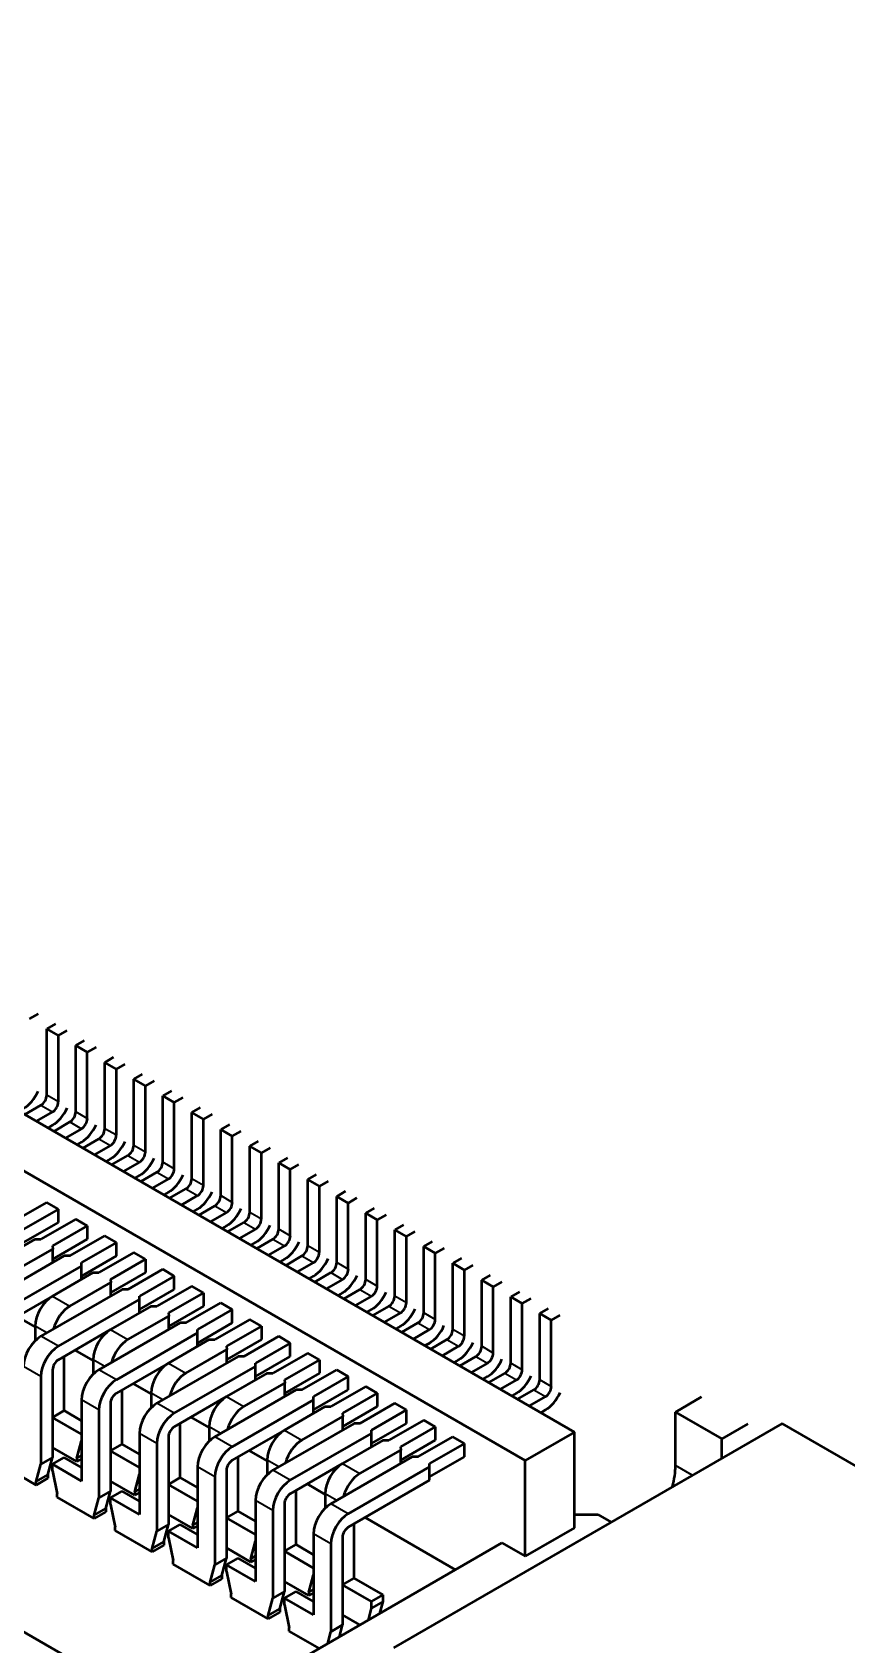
# Model space of a CAD drawing. Header units: millimetres. Extents: x 3100 to 5091, y 868 to 1900.
# Drawn here: x 3980.13 to 3990.06, y 1569.63 to 1589.29 of the extents above; entities that cross this region are included whole.
import ezdxf

# ---------------------------------------------------------------- set-up
doc = ezdxf.new("R2010")
doc.units = ezdxf.units.MM
doc.header["$LTSCALE"] = 1.8
doc.layers.add('외형선(ISO)', color=7, linetype='Continuous', lineweight=50)
doc.layers.add('좁은 외형선(ISO)', color=7, linetype='Continuous', lineweight=35)

msp = doc.modelspace()

# ---------------------------------------------------------------- linework, layer by layer
at = {"layer": '외형선(ISO)'}
for p, q in [((3986.74, 1572.221), (3957.183, 1589.286)), ((3956.582, 1588.939), (3986.139, 1571.874)), ((3953.577, 1585.057), (3982.568, 1568.318)), ((3980.199, 1577.32), (3980.093, 1577.259)), ((3980.412, 1577.198), (3980.305, 1577.137)), ((3980.305, 1576.328), (3980.305, 1577.137)), ((3980.447, 1577.055), (3980.305, 1577.137)), ((3980.447, 1577.055), (3980.553, 1577.116)), ((3980.447, 1576.247), (3980.447, 1577.055)), ((3980.659, 1576.933), (3980.765, 1576.994)), ((3980.659, 1576.124), (3980.659, 1576.933)), ((3980.8, 1576.851), (3980.659, 1576.933)), ((3980.907, 1576.912), (3980.8, 1576.851)), ((3980.8, 1576.043), (3980.8, 1576.851)), ((3981.119, 1576.79), (3981.013, 1576.728)), ((3981.013, 1575.92), (3981.013, 1576.728)), ((3981.154, 1576.647), (3981.013, 1576.728)), ((3981.154, 1576.647), (3981.26, 1576.708)), ((3981.154, 1575.839), (3981.154, 1576.647)), ((3981.366, 1576.524), (3981.472, 1576.586)), ((3981.366, 1575.716), (3981.366, 1576.524)), ((3981.508, 1576.443), (3981.366, 1576.524)), ((3981.614, 1576.504), (3981.508, 1576.443)), ((3981.508, 1575.634), (3981.508, 1576.443)), ((3981.826, 1576.381), (3981.72, 1576.32)), ((3981.72, 1575.512), (3981.72, 1576.32)), ((3981.861, 1576.238), (3981.72, 1576.32)), ((3980.235, 1576.206), (3980.037, 1576.092)), ((3980.376, 1576.124), (3980.178, 1576.01)), ((3981.861, 1576.238), (3981.967, 1576.3)), ((3981.861, 1575.43), (3981.861, 1576.238)), ((3982.073, 1576.116), (3982.179, 1576.177)), ((3980.376, 1575.961), (3980.319, 1575.928)), ((3980.39, 1575.887), (3980.588, 1576.002)), ((3982.073, 1575.308), (3982.073, 1576.116)), ((3982.215, 1576.034), (3982.073, 1576.116)), ((3982.321, 1576.096), (3982.215, 1576.034)), ((3982.215, 1575.226), (3982.215, 1576.034)), ((3982.533, 1575.973), (3982.427, 1575.912)), ((3980.73, 1575.92), (3980.532, 1575.806)), ((3980.673, 1575.724), (3980.73, 1575.757)), ((3980.942, 1575.798), (3980.744, 1575.683)), ((3982.568, 1575.83), (3982.427, 1575.912)), ((3982.427, 1575.104), (3982.427, 1575.912)), ((3982.568, 1575.83), (3982.674, 1575.891)), ((3982.568, 1575.022), (3982.568, 1575.83)), ((3982.78, 1575.708), (3982.886, 1575.769)), ((3981.083, 1575.716), (3980.885, 1575.602)), ((3981.083, 1575.553), (3981.027, 1575.52)), ((3981.097, 1575.479), (3981.295, 1575.594)), ((3982.78, 1574.9), (3982.78, 1575.708)), ((3982.922, 1575.626), (3982.78, 1575.708)), ((3983.028, 1575.687), (3982.922, 1575.626)), ((3982.922, 1574.818), (3982.922, 1575.626)), ((3983.24, 1575.565), (3983.134, 1575.504)), ((3981.437, 1575.512), (3981.239, 1575.398)), ((3981.38, 1575.316), (3981.437, 1575.349)), ((3981.649, 1575.39), (3981.451, 1575.275)), ((3983.134, 1574.695), (3983.134, 1575.504)), ((3983.275, 1575.422), (3983.134, 1575.504)), ((3983.275, 1575.422), (3983.381, 1575.483)), ((3983.275, 1574.614), (3983.275, 1575.422)), ((3983.487, 1575.3), (3983.594, 1575.361)), ((3981.79, 1575.308), (3981.592, 1575.193)), ((3981.79, 1575.145), (3981.734, 1575.112)), ((3981.804, 1575.071), (3982.003, 1575.185)), ((3983.487, 1574.491), (3983.487, 1575.3)), ((3983.629, 1575.218), (3983.487, 1575.3)), ((3983.735, 1575.279), (3983.629, 1575.218)), ((3983.629, 1574.41), (3983.629, 1575.218)), ((3983.947, 1575.157), (3983.841, 1575.095)), ((3979.881, 1574.777), (3980.305, 1575.022)), ((3980.447, 1574.94), (3980.305, 1575.022)), ((3982.144, 1575.104), (3981.946, 1574.989)), ((3982.356, 1574.981), (3982.158, 1574.867)), ((3983.841, 1574.287), (3983.841, 1575.095)), ((3983.982, 1575.014), (3983.841, 1575.095)), ((3983.982, 1575.014), (3984.088, 1575.075)), ((3983.982, 1574.206), (3983.982, 1575.014)), ((3984.195, 1574.891), (3984.301, 1574.953)), ((3980.447, 1574.94), (3980.023, 1574.695)), ((3980.023, 1574.532), (3980.447, 1574.777)), ((3980.659, 1574.818), (3980.235, 1574.573)), ((3980.447, 1574.777), (3980.447, 1574.94)), ((3980.8, 1574.736), (3980.659, 1574.818)), ((3982.087, 1574.908), (3982.144, 1574.94)), ((3982.498, 1574.9), (3982.299, 1574.785)), ((3982.511, 1574.663), (3982.71, 1574.777)), ((3984.195, 1574.083), (3984.195, 1574.891)), ((3984.336, 1574.81), (3984.195, 1574.891)), ((3984.442, 1574.871), (3984.336, 1574.81)), ((3984.336, 1574.001), (3984.336, 1574.81)), ((3984.654, 1574.748), (3984.548, 1574.687)), ((3980.165, 1574.573), (3979.669, 1574.287)), ((3980.165, 1574.573), (3980.235, 1574.573)), ((3980.8, 1574.736), (3980.376, 1574.491)), ((3980.8, 1574.573), (3980.378, 1574.329)), ((3980.588, 1574.369), (3981.013, 1574.614)), ((3980.8, 1574.736), (3980.8, 1574.573)), ((3981.154, 1574.532), (3981.013, 1574.614)), ((3982.498, 1574.736), (3982.441, 1574.704)), ((3982.851, 1574.695), (3982.653, 1574.581)), ((3983.063, 1574.573), (3982.865, 1574.459)), ((3984.548, 1573.879), (3984.548, 1574.687)), ((3984.69, 1574.606), (3984.548, 1574.687)), ((3984.69, 1574.606), (3984.796, 1574.667)), ((3984.69, 1573.797), (3984.69, 1574.606)), ((3980.518, 1574.369), (3979.528, 1573.797)), ((3979.881, 1574.165), (3980.378, 1574.452)), ((3980.376, 1574.491), (3980.378, 1574.452)), ((3980.378, 1574.289), (3980.378, 1574.452)), ((3980.588, 1574.369), (3980.518, 1574.369)), ((3981.154, 1574.532), (3980.73, 1574.287)), ((3980.73, 1574.124), (3981.154, 1574.369)), ((3981.366, 1574.41), (3980.942, 1574.165)), ((3981.154, 1574.369), (3981.154, 1574.532)), ((3981.508, 1574.328), (3981.366, 1574.41)), ((3982.794, 1574.499), (3982.851, 1574.532)), ((3983.205, 1574.491), (3983.006, 1574.377)), ((3983.219, 1574.254), (3983.417, 1574.369)), ((3984.902, 1574.483), (3985.008, 1574.544)), ((3985.043, 1574.401), (3984.902, 1574.483)), ((3984.902, 1573.675), (3984.902, 1574.483)), ((3985.149, 1574.463), (3985.043, 1574.401)), ((3985.043, 1573.593), (3985.043, 1574.401)), ((3979.74, 1573.675), (3980.73, 1574.246)), ((3980.872, 1574.165), (3980.376, 1573.879)), ((3980.73, 1574.246), (3980.73, 1574.287)), ((3980.73, 1574.083), (3980.73, 1574.246)), ((3980.872, 1574.165), (3980.942, 1574.165)), ((3981.508, 1574.328), (3981.083, 1574.083)), ((3981.508, 1574.165), (3981.086, 1573.921)), ((3981.295, 1573.961), (3981.72, 1574.206)), ((3981.508, 1574.328), (3981.508, 1574.165)), ((3981.861, 1574.124), (3981.72, 1574.206)), ((3983.205, 1574.328), (3983.148, 1574.295)), ((3983.558, 1574.287), (3983.36, 1574.173)), ((3983.77, 1574.165), (3983.572, 1574.05)), ((3985.361, 1574.34), (3985.255, 1574.279)), ((3985.397, 1574.197), (3985.255, 1574.279)), ((3985.255, 1573.471), (3985.255, 1574.279)), ((3985.397, 1574.197), (3985.503, 1574.258)), ((3985.397, 1573.389), (3985.397, 1574.197)), ((3981.225, 1573.961), (3980.235, 1573.389)), ((3980.588, 1573.757), (3981.086, 1574.044)), ((3981.083, 1574.083), (3981.086, 1574.044)), ((3981.086, 1573.88), (3981.086, 1574.044)), ((3981.295, 1573.961), (3981.225, 1573.961)), ((3981.861, 1574.124), (3981.437, 1573.879)), ((3981.437, 1573.716), (3981.861, 1573.961)), ((3982.073, 1574.001), (3981.649, 1573.757)), ((3981.861, 1573.961), (3981.861, 1574.124)), ((3982.215, 1573.92), (3982.073, 1574.001)), ((3983.501, 1574.091), (3983.558, 1574.124)), ((3983.912, 1574.083), (3983.714, 1573.969)), ((3983.926, 1573.846), (3984.124, 1573.961)), ((3985.609, 1574.075), (3985.715, 1574.136)), ((3985.75, 1573.993), (3985.609, 1574.075)), ((3985.609, 1573.267), (3985.609, 1574.075)), ((3985.856, 1574.054), (3985.75, 1573.993)), ((3985.75, 1573.185), (3985.75, 1573.993)), ((3980.376, 1573.879), (3979.74, 1573.512)), ((3980.447, 1573.267), (3981.437, 1573.838)), ((3981.437, 1573.838), (3981.437, 1573.879)), ((3981.437, 1573.675), (3981.437, 1573.838)), ((3982.215, 1573.92), (3981.79, 1573.675)), ((3982.003, 1573.552), (3982.427, 1573.797)), ((3982.215, 1573.92), (3982.215, 1573.757)), ((3982.568, 1573.716), (3982.427, 1573.797)), ((3983.912, 1573.92), (3983.855, 1573.887)), ((3984.265, 1573.879), (3984.067, 1573.765)), ((3986.068, 1573.932), (3985.962, 1573.871)), ((3986.104, 1573.789), (3985.962, 1573.871)), ((3985.962, 1573.063), (3985.962, 1573.871)), ((3986.104, 1573.789), (3986.21, 1573.85)), ((3986.104, 1572.981), (3986.104, 1573.789)), ((3980.164, 1573.503), (3979.945, 1573.63)), ((3981.579, 1573.757), (3981.083, 1573.471)), ((3981.295, 1573.348), (3981.793, 1573.635)), ((3981.579, 1573.757), (3981.649, 1573.757)), ((3981.79, 1573.675), (3981.793, 1573.635)), ((3982.215, 1573.757), (3981.793, 1573.513)), ((3981.793, 1573.472), (3981.793, 1573.635)), ((3982.568, 1573.716), (3982.144, 1573.471)), ((3982.78, 1573.593), (3982.356, 1573.348)), ((3982.568, 1573.552), (3982.568, 1573.716)), ((3982.922, 1573.512), (3982.78, 1573.593)), ((3984.209, 1573.683), (3984.265, 1573.716)), ((3984.477, 1573.757), (3984.279, 1573.642)), ((3984.619, 1573.675), (3984.421, 1573.56)), ((3986.316, 1573.667), (3986.422, 1573.728)), ((3986.316, 1572.858), (3986.316, 1573.667)), ((3986.457, 1573.585), (3986.316, 1573.667)), ((3986.563, 1573.646), (3986.457, 1573.585)), ((3986.457, 1572.777), (3986.457, 1573.585)), ((3980.164, 1573.512), (3980.164, 1573.334)), ((3981.083, 1573.471), (3980.447, 1573.103)), ((3981.932, 1573.552), (3980.942, 1572.981)), ((3981.154, 1572.858), (3982.144, 1573.43)), ((3982.003, 1573.552), (3981.932, 1573.552)), ((3982.144, 1573.307), (3982.568, 1573.552)), ((3982.144, 1573.43), (3982.144, 1573.471)), ((3982.144, 1573.267), (3982.144, 1573.43)), ((3982.922, 1573.512), (3982.498, 1573.267)), ((3982.71, 1573.144), (3983.134, 1573.389)), ((3982.922, 1573.512), (3982.922, 1573.348)), ((3983.275, 1573.307), (3983.134, 1573.389)), ((3984.619, 1573.512), (3984.562, 1573.479)), ((3984.633, 1573.438), (3984.831, 1573.552)), ((3984.972, 1573.471), (3984.774, 1573.356)), ((3980.871, 1573.095), (3980.652, 1573.222)), ((3982.286, 1573.349), (3981.79, 1573.063)), ((3982.003, 1572.94), (3982.5, 1573.227)), ((3982.286, 1573.349), (3982.356, 1573.348)), ((3982.498, 1573.267), (3982.5, 1573.227)), ((3982.922, 1573.348), (3982.5, 1573.105)), ((3982.5, 1573.064), (3982.5, 1573.227)), ((3983.275, 1573.307), (3982.851, 1573.063)), ((3983.487, 1573.185), (3983.063, 1572.94)), ((3983.275, 1573.144), (3983.275, 1573.307)), ((3983.629, 1573.103), (3983.487, 1573.185)), ((3984.916, 1573.275), (3984.972, 1573.307)), ((3985.185, 1573.348), (3984.986, 1573.234)), ((3985.326, 1573.267), (3985.128, 1573.152)), ((3980.376, 1572.981), (3980.376, 1571.911)), ((3980.518, 1572.483), (3980.518, 1573.144)), ((3980.871, 1573.103), (3980.871, 1572.926)), ((3981.79, 1573.063), (3981.154, 1572.695)), ((3982.639, 1573.144), (3981.649, 1572.573)), ((3981.861, 1572.45), (3982.851, 1573.022)), ((3982.71, 1573.144), (3982.639, 1573.144)), ((3982.851, 1572.899), (3983.275, 1573.144)), ((3982.851, 1573.022), (3982.851, 1573.063)), ((3982.851, 1572.858), (3982.851, 1573.022)), ((3983.629, 1573.103), (3983.205, 1572.858)), ((3983.417, 1572.736), (3983.841, 1572.981)), ((3983.629, 1573.103), (3983.629, 1572.94)), ((3983.982, 1572.899), (3983.841, 1572.981)), ((3985.326, 1573.103), (3985.269, 1573.071)), ((3985.34, 1573.03), (3985.538, 1573.144)), ((3985.679, 1573.063), (3985.481, 1572.948)), ((3980.235, 1572.899), (3980.235, 1571.829)), ((3981.578, 1572.687), (3981.359, 1572.813)), ((3982.993, 1572.94), (3982.498, 1572.654)), ((3982.71, 1572.532), (3983.207, 1572.819)), ((3982.993, 1572.94), (3983.063, 1572.94)), ((3983.205, 1572.858), (3983.207, 1572.819)), ((3983.629, 1572.94), (3983.207, 1572.696)), ((3983.207, 1572.656), (3983.207, 1572.819)), ((3983.982, 1572.899), (3983.558, 1572.654)), ((3983.982, 1572.736), (3983.982, 1572.899)), ((3985.623, 1572.866), (3985.679, 1572.899)), ((3985.892, 1572.94), (3985.693, 1572.826)), ((3986.033, 1572.858), (3985.835, 1572.744)), ((3980.73, 1572.613), (3980.73, 1571.625)), ((3981.225, 1572.074), (3981.225, 1572.736)), ((3981.578, 1572.695), (3981.578, 1572.518)), ((3982.498, 1572.654), (3981.861, 1572.287)), ((3983.346, 1572.736), (3982.356, 1572.164)), ((3982.568, 1572.042), (3983.558, 1572.613)), ((3983.417, 1572.736), (3983.346, 1572.736)), ((3983.558, 1572.491), (3983.982, 1572.736)), ((3983.558, 1572.613), (3983.558, 1572.654)), ((3983.558, 1572.45), (3983.558, 1572.613)), ((3984.195, 1572.777), (3983.77, 1572.532)), ((3984.336, 1572.695), (3983.912, 1572.45)), ((3984.336, 1572.695), (3984.195, 1572.777)), ((3984.336, 1572.695), (3984.336, 1572.532)), ((3986.033, 1572.695), (3985.976, 1572.662)), ((3986.047, 1572.622), (3986.245, 1572.736)), ((3986.387, 1572.654), (3986.188, 1572.54)), ((3987.971, 1572.466), (3988.289, 1572.65)), ((3980.376, 1572.401), (3980.518, 1572.483)), ((3980.73, 1572.197), (3980.376, 1572.401)), ((3980.73, 1572.36), (3980.518, 1572.483)), ((3980.942, 1572.491), (3980.942, 1571.421)), ((3981.083, 1572.573), (3981.083, 1571.503)), ((3982.285, 1572.278), (3982.066, 1572.405)), ((3983.7, 1572.532), (3983.205, 1572.246)), ((3983.417, 1572.124), (3983.914, 1572.411)), ((3983.7, 1572.532), (3983.77, 1572.532)), ((3983.912, 1572.45), (3983.914, 1572.411)), ((3984.336, 1572.532), (3983.914, 1572.288)), ((3983.914, 1572.247), (3983.914, 1572.411)), ((3984.124, 1572.328), (3984.548, 1572.573)), ((3984.69, 1572.491), (3984.265, 1572.246)), ((3984.69, 1572.491), (3984.548, 1572.573)), ((3984.69, 1572.328), (3984.69, 1572.491)), ((3986.33, 1572.458), (3986.387, 1572.491)), ((3987.971, 1571.813), (3987.971, 1572.466)), ((3987.971, 1572.466), (3988.536, 1572.14)), ((3981.437, 1572.205), (3981.437, 1571.217)), ((3981.932, 1571.666), (3981.932, 1572.328)), ((3982.285, 1572.287), (3982.285, 1572.11)), ((3983.205, 1572.246), (3982.568, 1571.879)), ((3984.053, 1572.328), (3983.063, 1571.756)), ((3983.275, 1571.634), (3984.265, 1572.205)), ((3984.124, 1572.328), (3984.053, 1572.328)), ((3984.265, 1572.083), (3984.69, 1572.328)), ((3984.265, 1572.205), (3984.265, 1572.246)), ((3984.265, 1572.042), (3984.265, 1572.205)), ((3984.902, 1572.368), (3984.477, 1572.124)), ((3989.272, 1572.327), (3984.534, 1569.592)), ((3985.043, 1572.287), (3984.619, 1572.042)), ((3985.043, 1572.287), (3984.902, 1572.368)), ((3985.043, 1572.287), (3985.043, 1572.124)), ((3986.74, 1572.221), (3986.139, 1571.874)), ((3986.74, 1571.054), (3986.74, 1572.221)), ((3988.854, 1572.323), (3988.536, 1572.14)), ((3990.622, 1571.548), (3989.272, 1572.327)), ((3980.673, 1571.862), (3980.376, 1572.034)), ((3980.673, 1571.903), (3980.73, 1572.115)), ((3981.083, 1571.993), (3981.225, 1572.074)), ((3981.437, 1571.789), (3981.083, 1571.993)), ((3981.437, 1571.952), (3981.225, 1572.074)), ((3981.649, 1572.083), (3981.649, 1571.013)), ((3981.79, 1572.164), (3981.79, 1571.095)), ((3982.992, 1571.87), (3982.773, 1571.997)), ((3984.407, 1572.124), (3983.912, 1571.838)), ((3984.124, 1571.715), (3984.621, 1572.002)), ((3984.407, 1572.124), (3984.477, 1572.124)), ((3984.619, 1572.042), (3984.621, 1572.002)), ((3985.043, 1572.124), (3984.621, 1571.88)), ((3984.621, 1571.839), (3984.621, 1572.002)), ((3984.831, 1571.919), (3985.255, 1572.164)), ((3985.397, 1572.083), (3984.972, 1571.838)), ((3985.397, 1572.083), (3985.255, 1572.164)), ((3985.397, 1571.919), (3985.397, 1572.083)), ((3988.536, 1571.903), (3988.536, 1572.14)), ((3980.178, 1571.576), (3979.726, 1571.838)), ((3980.178, 1571.617), (3980.235, 1571.829)), ((3980.376, 1571.911), (3980.235, 1571.829)), ((3980.32, 1571.699), (3980.376, 1571.911)), ((3980.376, 1571.829), (3980.518, 1571.911)), ((3980.73, 1571.625), (3980.376, 1571.829)), ((3980.376, 1571.748), (3980.376, 1571.829)), ((3980.73, 1571.789), (3980.518, 1571.911)), ((3980.673, 1571.903), (3980.73, 1571.936)), ((3980.673, 1571.903), (3980.673, 1571.862)), ((3980.73, 1571.895), (3980.673, 1571.862)), ((3982.144, 1571.797), (3982.144, 1570.809)), ((3982.639, 1571.258), (3982.639, 1571.919)), ((3982.992, 1571.879), (3982.992, 1571.701)), ((3983.912, 1571.838), (3983.275, 1571.47)), ((3984.76, 1571.919), (3983.77, 1571.348)), ((3983.982, 1571.225), (3984.972, 1571.797)), ((3984.831, 1571.919), (3984.76, 1571.919)), ((3984.972, 1571.674), (3985.397, 1571.919)), ((3984.972, 1571.797), (3984.972, 1571.838)), ((3984.972, 1571.634), (3984.972, 1571.797)), ((3986.139, 1570.707), (3986.139, 1571.874)), ((3980.178, 1571.617), (3980.32, 1571.699)), ((3980.32, 1571.658), (3980.178, 1571.576)), ((3980.178, 1571.576), (3980.178, 1571.617)), ((3980.32, 1571.699), (3980.32, 1571.658)), ((3980.376, 1571.748), (3980.433, 1571.47)), ((3981.38, 1571.454), (3981.083, 1571.625)), ((3981.38, 1571.495), (3981.437, 1571.707)), ((3981.79, 1571.584), (3981.932, 1571.666)), ((3982.144, 1571.544), (3981.932, 1571.666)), ((3982.356, 1571.674), (3982.356, 1570.605)), ((3982.498, 1571.756), (3982.498, 1570.686)), ((3984.972, 1571.634), (3983.982, 1571.062)), ((3980.433, 1571.429), (3980.433, 1571.47)), ((3980.885, 1571.168), (3980.433, 1571.429)), ((3980.885, 1571.209), (3980.942, 1571.421)), ((3981.083, 1571.503), (3980.942, 1571.421)), ((3981.027, 1571.291), (3981.083, 1571.503)), ((3981.083, 1571.421), (3981.225, 1571.503)), ((3981.437, 1571.217), (3981.083, 1571.421)), ((3981.083, 1571.34), (3981.083, 1571.421)), ((3981.437, 1571.38), (3981.225, 1571.503)), ((3981.38, 1571.495), (3981.437, 1571.527)), ((3981.38, 1571.495), (3981.38, 1571.454)), ((3981.437, 1571.486), (3981.38, 1571.454)), ((3982.144, 1571.38), (3981.79, 1571.584)), ((3983.346, 1570.85), (3983.346, 1571.511)), ((3983.7, 1571.462), (3983.48, 1571.589)), ((3983.7, 1571.47), (3983.7, 1571.293)), ((3980.885, 1571.209), (3981.027, 1571.291)), ((3981.027, 1571.25), (3980.885, 1571.168)), ((3980.885, 1571.168), (3980.885, 1571.209)), ((3981.027, 1571.291), (3981.027, 1571.25)), ((3981.083, 1571.34), (3981.14, 1571.062)), ((3982.087, 1571.046), (3981.79, 1571.217)), ((3982.087, 1571.086), (3982.144, 1571.299)), ((3982.498, 1571.176), (3982.639, 1571.258)), ((3982.851, 1571.135), (3982.639, 1571.258)), ((3982.851, 1571.389), (3982.851, 1570.401)), ((3983.063, 1571.266), (3983.063, 1570.196)), ((3983.205, 1571.348), (3983.205, 1570.278)), ((3986.74, 1571.217), (3987.023, 1571.217)), ((3987.023, 1571.217), (3987.186, 1571.123)), ((3981.14, 1571.021), (3981.14, 1571.062)), ((3981.592, 1570.76), (3981.14, 1571.021)), ((3981.592, 1570.801), (3981.649, 1571.013)), ((3981.79, 1571.095), (3981.649, 1571.013)), ((3981.734, 1570.882), (3981.79, 1571.095)), ((3981.79, 1571.013), (3981.932, 1571.095)), ((3982.144, 1570.809), (3981.79, 1571.013)), ((3981.79, 1570.931), (3981.79, 1571.013)), ((3982.144, 1570.972), (3981.932, 1571.095)), ((3982.087, 1571.086), (3982.144, 1571.119)), ((3982.087, 1571.086), (3982.087, 1571.046)), ((3982.144, 1571.078), (3982.087, 1571.046)), ((3982.851, 1570.972), (3982.498, 1571.176)), ((3984.053, 1570.441), (3984.053, 1571.103)), ((3985.291, 1570.543), (3984.187, 1571.18)), ((3986.74, 1571.054), (3986.139, 1570.707)), ((3981.592, 1570.801), (3981.734, 1570.882)), ((3981.734, 1570.841), (3981.592, 1570.76)), ((3981.734, 1570.882), (3981.734, 1570.841)), ((3981.79, 1570.931), (3981.847, 1570.654)), ((3982.568, 1568.972), (3985.856, 1570.87)), ((3982.794, 1570.678), (3982.851, 1570.89)), ((3983.205, 1570.768), (3983.346, 1570.85)), ((3983.558, 1570.727), (3983.346, 1570.85)), ((3983.558, 1570.98), (3983.558, 1569.992)), ((3983.77, 1570.858), (3983.77, 1569.788)), ((3983.912, 1570.94), (3983.912, 1569.87)), ((3985.856, 1570.87), (3986.139, 1570.707)), ((3981.592, 1570.76), (3981.592, 1570.801)), ((3981.847, 1570.613), (3981.847, 1570.654)), ((3982.498, 1570.686), (3982.356, 1570.605)), ((3982.441, 1570.474), (3982.498, 1570.686)), ((3982.794, 1570.637), (3982.498, 1570.809)), ((3982.498, 1570.605), (3982.639, 1570.686)), ((3982.851, 1570.564), (3982.639, 1570.686)), ((3982.794, 1570.678), (3982.851, 1570.711)), ((3982.794, 1570.678), (3982.794, 1570.637)), ((3982.851, 1570.67), (3982.794, 1570.637)), ((3983.558, 1570.564), (3983.205, 1570.768)), ((3982.3, 1570.352), (3981.847, 1570.613)), ((3982.3, 1570.392), (3982.356, 1570.605)), ((3982.3, 1570.392), (3982.441, 1570.474)), ((3982.441, 1570.433), (3982.3, 1570.352)), ((3982.441, 1570.474), (3982.441, 1570.433)), ((3982.851, 1570.401), (3982.498, 1570.605)), ((3982.498, 1570.523), (3982.498, 1570.605)), ((3982.498, 1570.523), (3982.554, 1570.245)), ((3983.502, 1570.27), (3983.558, 1570.482)), ((3983.912, 1570.36), (3984.053, 1570.441)), ((3984.407, 1570.237), (3984.053, 1570.441)), ((3982.3, 1570.352), (3982.3, 1570.392)), ((3982.554, 1570.205), (3982.554, 1570.245)), ((3983.205, 1570.278), (3983.063, 1570.196)), ((3983.148, 1570.066), (3983.205, 1570.278)), ((3983.502, 1570.229), (3983.205, 1570.401)), ((3983.205, 1570.196), (3983.346, 1570.278)), ((3983.558, 1570.156), (3983.346, 1570.278)), ((3983.502, 1570.27), (3983.558, 1570.303)), ((3983.502, 1570.27), (3983.502, 1570.229)), ((3983.558, 1570.262), (3983.502, 1570.229)), ((3984.265, 1570.156), (3983.912, 1570.36)), ((3984.265, 1570.156), (3984.407, 1570.237)), ((3984.407, 1570.156), (3984.407, 1570.237)), ((3983.007, 1569.943), (3982.554, 1570.205)), ((3983.007, 1569.984), (3983.063, 1570.196)), ((3983.007, 1569.984), (3983.148, 1570.066)), ((3983.148, 1570.066), (3983.148, 1570.025)), ((3983.558, 1569.992), (3983.205, 1570.196)), ((3983.205, 1570.115), (3983.205, 1570.196)), ((3983.205, 1570.115), (3983.261, 1569.837)), ((3984.227, 1569.929), (3984.265, 1570.074)), ((3984.265, 1570.074), (3984.265, 1570.156)), ((3984.407, 1570.156), (3984.265, 1570.074)), ((3984.368, 1570.011), (3984.407, 1570.156)), ((3983.148, 1570.025), (3983.007, 1569.943)), ((3983.007, 1569.943), (3983.007, 1569.984)), ((3983.261, 1569.796), (3983.261, 1569.837)), ((3983.912, 1569.87), (3983.77, 1569.788)), ((3983.873, 1569.725), (3983.912, 1569.87)), ((3984.124, 1569.87), (3983.912, 1569.992)), ((3983.629, 1569.584), (3983.261, 1569.796)), ((3983.732, 1569.643), (3983.77, 1569.788))]:
    msp.add_line(p, q, dxfattribs=at)
for centre, major_axis, start_param, end_param in [((3980.023, 1576.41), (0.15, 0.26), 3.926991, 4.912102), ((3980.235, 1576.288), (0.05, 0.0866), 3.926991, 5.497787), ((3980.376, 1576.206), (0.05, 0.0866), 3.926991, 5.497787), ((3980.376, 1576.206), (0.15, 0.26), 3.926991, 4.912102), ((3980.588, 1576.084), (0.05, 0.0866), 3.926991, 5.497787), ((3980.73, 1576.002), (0.05, 0.0866), 3.926991, 5.497787), ((3980.73, 1576.002), (0.15, 0.26), 3.926991, 4.912102), ((3980.942, 1575.879), (0.05, 0.0866), 3.926991, 5.497787), ((3981.083, 1575.798), (0.05, 0.0866), 3.926991, 5.497787), ((3981.083, 1575.798), (0.15, 0.26), 3.926991, 4.912102), ((3981.295, 1575.675), (0.05, 0.0866), 3.926991, 5.497787), ((3981.437, 1575.594), (0.05, 0.0866), 3.926991, 5.497787), ((3981.437, 1575.594), (0.15, 0.26), 3.926991, 4.912102), ((3981.649, 1575.471), (0.05, 0.0866), 3.926991, 5.497787), ((3981.79, 1575.39), (0.05, 0.0866), 3.926991, 5.497787), ((3981.79, 1575.39), (0.15, 0.26), 3.926991, 4.912102), ((3982.003, 1575.267), (0.05, 0.0866), 3.926991, 5.497787), ((3982.144, 1575.185), (0.05, 0.0866), 3.926991, 5.497787), ((3982.144, 1575.185), (0.15, 0.26), 3.926991, 4.912102), ((3982.356, 1575.063), (0.05, 0.0866), 3.926991, 5.497787), ((3982.498, 1574.981), (0.05, 0.0866), 3.926991, 5.497787), ((3982.498, 1574.981), (0.15, 0.26), 3.926991, 4.912102), ((3982.71, 1574.859), (0.05, 0.0866), 3.926991, 5.497787), ((3982.851, 1574.777), (0.05, 0.0866), 3.926991, 5.497787), ((3982.851, 1574.777), (0.15, 0.26), 3.926991, 4.912102), ((3983.063, 1574.655), (0.05, 0.0866), 3.926991, 5.497787), ((3983.205, 1574.573), (0.05, 0.0866), 3.926991, 5.497787), ((3983.205, 1574.573), (0.15, 0.26), 3.926991, 4.912102), ((3983.417, 1574.451), (0.05, 0.0866), 3.926991, 5.497787), ((3983.558, 1574.369), (0.05, 0.0866), 3.926991, 5.497787), ((3983.558, 1574.369), (0.15, 0.26), 3.926991, 4.912102), ((3983.77, 1574.246), (0.05, 0.0866), 3.926991, 5.497787), ((3983.912, 1574.165), (0.05, 0.0866), 3.926991, 5.497787), ((3983.912, 1574.165), (0.15, 0.26), 3.926991, 4.912102), ((3984.124, 1574.042), (0.05, 0.0866), 3.926991, 5.497787), ((3984.265, 1573.961), (0.05, 0.0866), 3.926991, 5.497787), ((3980.376, 1573.634), (0.15, 0.26), 0.785398, 2.356194), ((3984.265, 1573.961), (0.15, 0.26), 3.926991, 4.912102), ((3984.477, 1573.838), (0.05, 0.0866), 3.926991, 5.497787), ((3984.619, 1573.757), (0.05, 0.0866), 3.926991, 5.497787), ((3980.588, 1573.512), (0.15, 0.26), 0.785398, 2.016358), ((3984.619, 1573.757), (0.15, 0.26), 3.926991, 4.912102), ((3984.831, 1573.634), (0.05, 0.0866), 3.926991, 5.497787), ((3984.972, 1573.552), (0.05, 0.0866), 3.926991, 5.497787), ((3980.235, 1573.144), (0.15, 0.26), 0.785398, 2.356194), ((3981.083, 1573.226), (0.15, 0.26), 0.785398, 2.356194), ((3984.972, 1573.552), (0.15, 0.26), 3.926991, 4.912102), ((3985.185, 1573.43), (0.05, 0.0866), 3.926991, 5.497787), ((3985.326, 1573.348), (0.05, 0.0866), 3.926991, 5.497787), ((3980.447, 1573.022), (0.15, 0.26), 0.785398, 2.356194), ((3981.295, 1573.103), (0.15, 0.26), 0.785398, 2.016358), ((3985.326, 1573.348), (0.15, 0.26), 3.926991, 4.912102), ((3985.538, 1573.226), (0.05, 0.0866), 3.926991, 5.497787), ((3985.679, 1573.144), (0.05, 0.0866), 3.926991, 5.497787), ((3980.447, 1573.022), (0.05, 0.0866), 0.785398, 2.356194), ((3980.942, 1572.736), (0.15, 0.26), 0.785398, 2.356194), ((3981.79, 1572.818), (0.15, 0.26), 0.785398, 2.356194), ((3985.679, 1573.144), (0.15, 0.26), 3.926991, 4.912102), ((3985.892, 1573.022), (0.05, 0.0866), 3.926991, 5.497787), ((3986.033, 1572.94), (0.05, 0.0866), 3.926991, 5.497787), ((3981.154, 1572.613), (0.15, 0.26), 0.785398, 2.356194), ((3982.003, 1572.695), (0.15, 0.26), 0.785398, 2.016358), ((3986.033, 1572.94), (0.15, 0.26), 3.926991, 4.912102), ((3986.245, 1572.818), (0.05, 0.0866), 3.926991, 5.497787), ((3981.154, 1572.613), (0.05, 0.0866), 0.785398, 2.356194), ((3982.498, 1572.409), (0.15, 0.26), 0.785398, 2.356194), ((3986.387, 1572.736), (0.05, 0.0866), 3.926991, 5.497787), ((3986.387, 1572.736), (0.15, 0.26), 3.926991, 4.912102), ((3981.649, 1572.328), (0.15, 0.26), 0.785398, 2.356194), ((3981.861, 1572.205), (0.15, 0.26), 0.785398, 2.356194), ((3982.71, 1572.287), (0.15, 0.26), 0.785398, 2.016358), ((3981.861, 1572.205), (0.05, 0.0866), 0.785398, 2.356194), ((3983.205, 1572.001), (0.15, 0.26), 0.785398, 2.356194), ((3982.356, 1571.919), (0.15, 0.26), 0.785398, 2.356194), ((3982.568, 1571.797), (0.15, 0.26), 0.785398, 2.356194), ((3983.417, 1571.879), (0.15, 0.26), 0.785398, 2.016358), ((3982.568, 1571.797), (0.05, 0.0866), 0.785398, 2.356194), ((3983.912, 1571.593), (0.15, 0.26), 0.785398, 2.356194), ((3987.334, 1571.446), (-0.45, -0.779), 2.028119, 2.356194), ((3983.063, 1571.511), (0.15, 0.26), 0.785398, 2.356194), ((3983.275, 1571.389), (0.15, 0.26), 0.785398, 2.356194), ((3984.124, 1571.47), (0.15, 0.26), 0.785398, 2.016358), ((3983.275, 1571.389), (0.05, 0.0866), 0.785398, 2.356194), ((3983.77, 1571.103), (0.15, 0.26), 0.785398, 2.356194), ((3983.982, 1570.98), (0.15, 0.26), 0.785398, 2.356194), ((3983.982, 1570.98), (0.05, 0.0866), 0.785398, 2.356194)]:
    msp.add_ellipse(centre, major_axis=major_axis, ratio=0.57735, start_param=start_param, end_param=end_param, dxfattribs=at)
at = {"layer": '좁은 외형선(ISO)'}
for p, q in [((3980.447, 1576.247), (3980.305, 1576.328)), ((3980.235, 1576.206), (3980.376, 1576.124)), ((3980.8, 1576.043), (3980.659, 1576.124)), ((3980.588, 1576.002), (3980.73, 1575.92)), ((3980.942, 1575.798), (3981.083, 1575.716)), ((3981.154, 1575.839), (3981.013, 1575.92)), ((3981.295, 1575.594), (3981.437, 1575.512)), ((3981.508, 1575.634), (3981.366, 1575.716)), ((3981.649, 1575.39), (3981.79, 1575.308)), ((3981.861, 1575.43), (3981.72, 1575.512)), ((3982.003, 1575.185), (3982.144, 1575.104)), ((3982.215, 1575.226), (3982.073, 1575.308)), ((3982.356, 1574.981), (3982.498, 1574.9)), ((3982.568, 1575.022), (3982.427, 1575.104)), ((3982.71, 1574.777), (3982.851, 1574.695)), ((3982.922, 1574.818), (3982.78, 1574.9)), ((3983.063, 1574.573), (3983.205, 1574.491)), ((3983.275, 1574.614), (3983.134, 1574.695)), ((3983.417, 1574.369), (3983.558, 1574.287)), ((3983.629, 1574.41), (3983.487, 1574.491)), ((3983.77, 1574.165), (3983.912, 1574.083)), ((3983.982, 1574.206), (3983.841, 1574.287)), ((3984.124, 1573.961), (3984.265, 1573.879)), ((3984.336, 1574.001), (3984.195, 1574.083)), ((3980.376, 1573.879), (3980.588, 1573.757)), ((3984.69, 1573.797), (3984.548, 1573.879)), ((3984.477, 1573.757), (3984.619, 1573.675)), ((3985.043, 1573.593), (3984.902, 1573.675)), ((3980.305, 1573.43), (3980.164, 1573.512)), ((3980.447, 1573.267), (3980.235, 1573.389)), ((3981.083, 1573.471), (3981.295, 1573.348)), ((3984.831, 1573.552), (3984.972, 1573.471)), ((3985.397, 1573.389), (3985.255, 1573.471)), ((3985.185, 1573.348), (3985.326, 1573.267)), ((3985.75, 1573.185), (3985.609, 1573.267)), ((3980.235, 1572.899), (3980.023, 1573.022)), ((3981.013, 1573.022), (3980.871, 1573.103)), ((3981.154, 1572.858), (3980.942, 1572.981)), ((3981.79, 1573.063), (3982.003, 1572.94)), ((3985.538, 1573.144), (3985.679, 1573.063)), ((3986.104, 1572.981), (3985.962, 1573.063)), ((3985.892, 1572.94), (3986.033, 1572.858)), ((3986.457, 1572.777), (3986.316, 1572.858)), ((3980.942, 1572.491), (3980.73, 1572.613)), ((3981.72, 1572.613), (3981.578, 1572.695)), ((3982.498, 1572.654), (3982.71, 1572.532)), ((3986.245, 1572.736), (3986.387, 1572.654)), ((3981.861, 1572.45), (3981.649, 1572.573)), ((3981.649, 1572.083), (3981.437, 1572.205)), ((3982.427, 1572.205), (3982.285, 1572.287)), ((3983.205, 1572.246), (3983.417, 1572.124)), ((3982.568, 1572.042), (3982.356, 1572.164)), ((3982.356, 1571.674), (3982.144, 1571.797)), ((3983.134, 1571.797), (3982.992, 1571.879)), ((3983.912, 1571.838), (3984.124, 1571.715)), ((3988.176, 1571.695), (3987.971, 1571.813)), ((3983.275, 1571.634), (3983.063, 1571.756)), ((3983.841, 1571.389), (3983.7, 1571.47)), ((3983.063, 1571.266), (3982.851, 1571.389)), ((3983.982, 1571.225), (3983.77, 1571.348)), ((3983.77, 1570.858), (3983.558, 1570.98))]:
    msp.add_line(p, q, dxfattribs=at)

doc.saveas('drawing.dxf')
